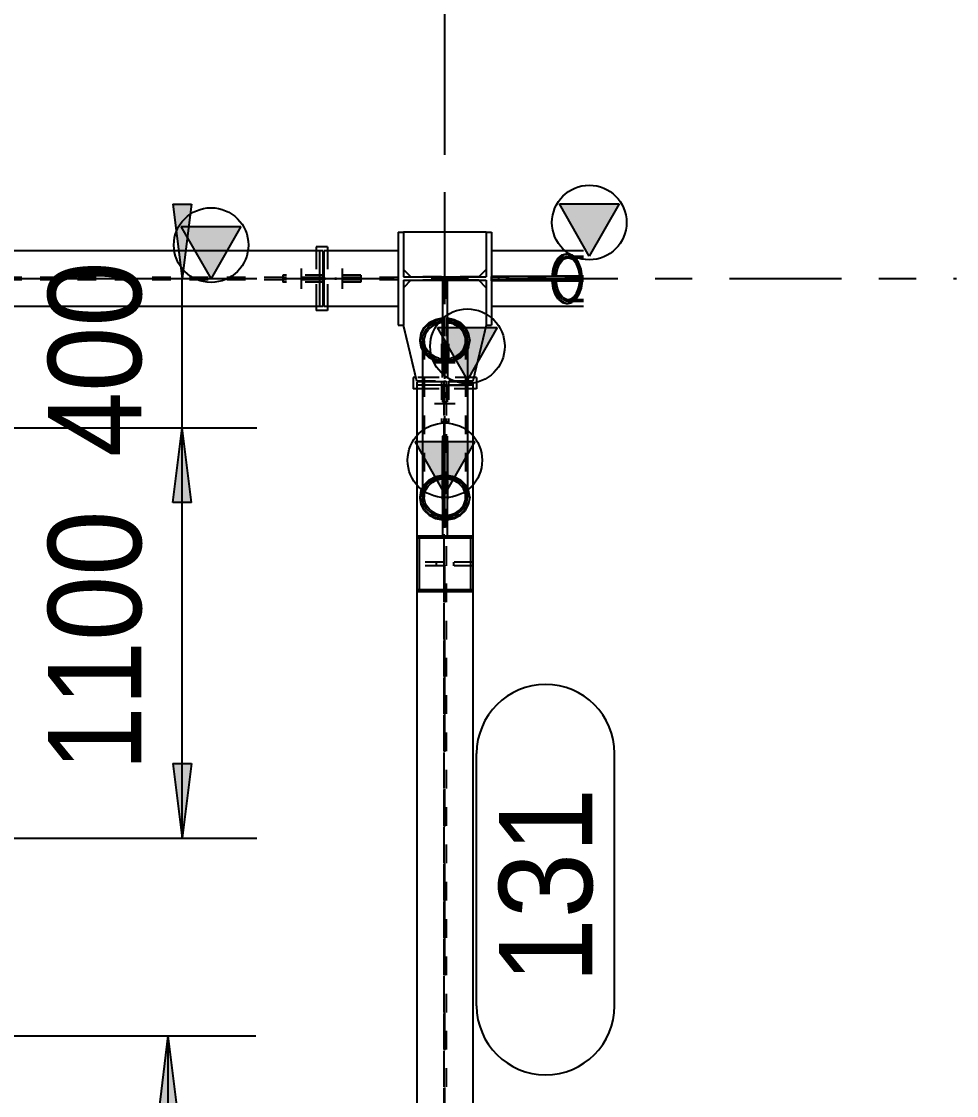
# Model space of a CAD drawing. Header units: millimetres. Extents: x 0 to 594, y 0 to 420.
# Drawn here: x 238.27 to 263.34, y 191.68 to 220.48 of the extents above; entities that cross this region are included whole.
import ezdxf

# ---------------------------------------------------------------- set-up
doc = ezdxf.new("R2010")
doc.units = ezdxf.units.MM
doc.header["$MEASUREMENT"] = 0
for name, pattern in [('XKITLINE00', [0]), ('XKITLINE02', [4, 2, -2]), ('XKITLINE03', [6, 3, -1, 1, -1]), ('XKITLINE04', [3, 0.5, -0.5, 0.5, -0.5, 0.5, -0.5])]:
    doc.linetypes.add(name, pattern=pattern)
for name, color, linetype in [('dimension', 7, 'Continuous'), ('grid', 7, 'Continuous'), ('mark', 7, 'Continuous'), ('part1', 7, 'Continuous')]:
    doc.layers.add(name, color=color, linetype=linetype)
doc.styles.add('STYLE_1', font='ARIAL.TTF', dxfattribs={"height": 0.2})

# ---------------------------------------------------------------- blocks, each defined once
blk = doc.blocks.new('*D836')
at = {"layer": 'dimension', "color": 1, "linetype": 'XKITLINE00'}
for p, q in [((268.764, 1354.735), (269.014, 1352.735)), ((268.764, 1354.735), (269.264, 1354.735)), ((269.264, 1354.735), (269.014, 1352.735)), ((260.824, 1352.735), (271.014, 1352.735)), ((269.014, 1348.735), (269.014, 1352.735)), ((260.824, 1348.735), (271.014, 1348.735)), ((268.764, 1346.735), (269.014, 1348.735)), ((269.264, 1346.735), (269.014, 1348.735)), ((269.264, 1346.735), (268.764, 1346.735))]:
    blk.add_line(p, q, dxfattribs=at)
at = {"layer": 'dimension', "color": 1}
for points in [[(269.014, 1352.735), (268.764, 1354.735), (269.014, 1352.735), (269.264, 1354.735)], [(269.014, 1348.735), (269.264, 1346.735), (269.014, 1348.735), (268.764, 1346.735)]]:
    blk.add_solid(points, dxfattribs=at)
at = {"layer": 'dimension', "color": 1, "style": 'STYLE_1', "width": 0.9}
blk.add_text('400', height=2.5, rotation=90.0002, dxfattribs=at).set_placement((267.914, 1347.953))
blk = doc.blocks.new('*D843')
at = {"layer": 'part1', "color": 0, "linetype": 'XKITLINE00'}
for p, q in [((275.519, 1351.313), (275.569, 1351.385)), ((275.569, 1351.385), (275.63, 1351.449)), ((275.63, 1351.449), (275.703, 1351.504)), ((275.703, 1351.504), (275.783, 1351.548)), ((275.783, 1351.548), (275.871, 1351.58)), ((276.663, 1350.022), (275.863, 1351.422)), ((275.863, 1351.422), (277.463, 1351.422)), ((275.871, 1351.58), (275.963, 1351.6)), ((275.963, 1351.6), (275.988, 1351.601)), ((275.988, 1351.601), (275.988, 1350.671)), ((276.128, 1351.601), (276.153, 1351.6)), ((276.128, 1351.601), (276.128, 1350.671)), ((276.153, 1351.6), (276.245, 1351.58)), ((276.245, 1351.58), (276.333, 1351.548)), ((276.333, 1351.548), (276.414, 1351.504)), ((276.414, 1351.504), (276.486, 1351.449)), ((276.548, 1351.385), (276.486, 1351.449)), ((276.597, 1351.313), (276.548, 1351.385)), ((277.463, 1351.422), (276.663, 1350.022)), ((275.453, 1351.069), (275.461, 1351.153)), ((275.453, 1351.069), (275.453, 1347.11)), ((275.461, 1351.153), (275.483, 1351.235)), ((275.483, 1351.235), (275.519, 1351.313)), ((276.634, 1351.235), (276.597, 1351.313)), ((276.656, 1351.153), (276.634, 1351.235)), ((276.663, 1351.069), (276.656, 1351.153)), ((276.663, 1351.069), (276.663, 1347.11)), ((275.988, 1350.671), (276.058, 1350.676)), ((276.058, 1350.676), (276.128, 1350.671)), ((275.998, 1348.343), (275.988, 1348.342)), ((275.988, 1348.342), (275.988, 1347.466)), ((275.998, 1348.299), (275.988, 1348.298)), ((276.128, 1348.342), (276.118, 1348.343)), ((276.128, 1348.298), (276.118, 1348.299)), ((276.128, 1348.342), (276.128, 1347.466))]:
    blk.add_line(p, q, dxfattribs=at)
at = {"layer": 'part1', "color": 2, "linetype": 'XKITLINE04'}
for p, q in [((275.569, 1351.3), (275.609, 1351.359)), ((275.666, 1351.418), (275.609, 1351.359)), ((275.732, 1351.468), (275.666, 1351.418)), ((275.806, 1351.508), (275.732, 1351.468)), ((275.887, 1351.538), (275.806, 1351.508)), ((275.887, 1351.538), (275.971, 1351.556)), ((275.971, 1351.556), (275.988, 1351.557)), ((276.128, 1351.557), (276.145, 1351.556)), ((276.145, 1351.556), (276.153, 1351.554)), ((276.153, 1351.554), (276.23, 1351.538)), ((276.31, 1351.508), (276.23, 1351.538)), ((276.31, 1351.508), (276.384, 1351.468)), ((276.384, 1351.468), (276.451, 1351.418)), ((276.507, 1351.359), (276.451, 1351.418)), ((276.548, 1351.3), (276.507, 1351.359)), ((275.461, 1350.985), (275.453, 1351.069)), ((275.503, 1351.069), (275.51, 1351.146)), ((275.51, 1350.992), (275.503, 1351.069)), ((275.503, 1351.069), (275.503, 1346.88)), ((275.53, 1351.222), (275.51, 1351.146)), ((275.53, 1351.222), (275.564, 1351.293)), ((275.564, 1351.293), (275.569, 1351.3)), ((276.553, 1351.293), (276.548, 1351.3)), ((276.586, 1351.222), (276.553, 1351.293)), ((276.606, 1351.146), (276.586, 1351.222)), ((276.613, 1351.069), (276.606, 1351.146)), ((276.606, 1350.992), (276.613, 1351.069)), ((276.613, 1351.069), (276.613, 1346.88)), ((276.656, 1350.985), (276.663, 1351.069)), ((275.483, 1350.903), (275.461, 1350.985)), ((275.519, 1350.825), (275.483, 1350.903)), ((275.53, 1350.917), (275.51, 1350.992)), ((275.569, 1350.754), (275.519, 1350.825)), ((275.564, 1350.846), (275.53, 1350.917)), ((275.609, 1350.78), (275.564, 1350.846)), ((275.63, 1350.69), (275.569, 1350.754)), ((275.666, 1350.721), (275.609, 1350.78)), ((276.451, 1350.721), (276.507, 1350.78)), ((276.486, 1350.69), (276.548, 1350.754)), ((276.507, 1350.78), (276.553, 1350.846)), ((276.548, 1350.754), (276.597, 1350.825)), ((276.553, 1350.846), (276.586, 1350.917)), ((276.586, 1350.917), (276.606, 1350.992)), ((276.634, 1350.903), (276.597, 1350.825)), ((276.634, 1350.903), (276.656, 1350.985)), ((275.63, 1350.69), (275.703, 1350.635)), ((275.732, 1350.671), (275.666, 1350.721)), ((275.703, 1350.635), (275.783, 1350.591)), ((275.806, 1350.63), (275.732, 1350.671)), ((275.783, 1350.591), (275.871, 1350.559)), ((275.887, 1350.601), (275.806, 1350.63)), ((275.871, 1350.559), (275.963, 1350.539)), ((275.887, 1350.601), (275.971, 1350.583)), ((275.963, 1350.539), (275.988, 1350.537)), ((275.971, 1350.583), (275.988, 1350.582)), ((275.988, 1350.671), (275.988, 1350.627)), ((275.988, 1350.627), (276.058, 1350.632)), ((275.988, 1350.582), (275.988, 1349.607)), ((276.058, 1350.632), (276.128, 1350.627)), ((276.128, 1350.671), (276.128, 1350.627)), ((276.128, 1350.582), (276.145, 1350.583)), ((276.128, 1350.582), (276.128, 1349.607)), ((276.128, 1350.537), (276.153, 1350.539)), ((276.145, 1350.583), (276.153, 1350.584)), ((276.153, 1350.584), (276.23, 1350.601)), ((276.153, 1350.539), (276.245, 1350.559)), ((276.31, 1350.63), (276.23, 1350.601)), ((276.245, 1350.559), (276.333, 1350.591)), ((276.31, 1350.63), (276.384, 1350.671)), ((276.333, 1350.591), (276.414, 1350.635)), ((276.384, 1350.671), (276.451, 1350.721)), ((276.414, 1350.635), (276.486, 1350.69)), ((275.988, 1349.651), (276.058, 1349.647)), ((275.988, 1349.607), (276.058, 1349.602)), ((276.058, 1349.647), (276.128, 1349.651)), ((276.058, 1349.602), (276.128, 1349.607)), ((276.058, 1348.347), (275.998, 1348.343)), ((276.058, 1348.303), (275.998, 1348.299)), ((276.118, 1348.343), (276.058, 1348.347)), ((276.118, 1348.299), (276.058, 1348.303)), ((275.63, 1347.26), (275.703, 1347.315)), ((275.703, 1347.315), (275.783, 1347.359)), ((275.732, 1347.279), (275.806, 1347.319)), ((275.783, 1347.359), (275.871, 1347.391)), ((275.806, 1347.319), (275.887, 1347.349)), ((275.871, 1347.391), (275.963, 1347.41)), ((275.887, 1347.349), (275.971, 1347.367)), ((275.963, 1347.41), (275.988, 1347.412)), ((275.971, 1347.367), (275.988, 1347.368)), ((275.988, 1347.466), (275.988, 1347.368)), ((275.988, 1347.322), (275.988, 1346.348)), ((276.058, 1347.317), (275.988, 1347.322)), ((276.128, 1347.322), (276.058, 1347.317)), ((276.128, 1347.466), (276.128, 1347.368)), ((276.128, 1347.412), (276.153, 1347.41)), ((276.128, 1347.368), (276.145, 1347.367)), ((276.128, 1347.322), (276.128, 1346.348)), ((276.145, 1347.367), (276.23, 1347.349)), ((276.153, 1347.41), (276.245, 1347.391)), ((276.23, 1347.349), (276.31, 1347.319)), ((276.245, 1347.391), (276.333, 1347.359)), ((276.31, 1347.319), (276.384, 1347.279)), ((276.333, 1347.359), (276.414, 1347.315)), ((276.414, 1347.315), (276.486, 1347.26)), ((275.453, 1347.11), (275.453, 1346.88)), ((275.461, 1346.964), (275.483, 1347.046)), ((275.483, 1347.046), (275.519, 1347.124)), ((275.51, 1346.957), (275.53, 1347.032)), ((275.519, 1347.124), (275.569, 1347.196)), ((275.53, 1347.032), (275.564, 1347.104)), ((275.564, 1347.104), (275.609, 1347.17)), ((275.569, 1347.196), (275.63, 1347.26)), ((275.609, 1347.17), (275.666, 1347.228)), ((275.666, 1347.228), (275.732, 1347.279)), ((276.058, 1347.273), (275.988, 1347.278)), ((276.128, 1347.278), (276.058, 1347.273)), ((276.384, 1347.279), (276.451, 1347.228)), ((276.507, 1347.17), (276.451, 1347.228)), ((276.548, 1347.196), (276.486, 1347.26)), ((276.553, 1347.104), (276.507, 1347.17)), ((276.597, 1347.124), (276.548, 1347.196)), ((276.586, 1347.032), (276.553, 1347.104)), ((276.606, 1346.957), (276.586, 1347.032)), ((276.634, 1347.046), (276.597, 1347.124)), ((276.656, 1346.964), (276.634, 1347.046)), ((276.663, 1347.11), (276.663, 1346.88)), ((275.453, 1346.88), (275.461, 1346.964)), ((275.461, 1346.796), (275.453, 1346.88)), ((275.483, 1346.714), (275.461, 1346.796)), ((275.503, 1346.88), (275.51, 1346.957)), ((275.51, 1346.803), (275.503, 1346.88)), ((275.53, 1346.728), (275.51, 1346.803)), ((275.564, 1346.656), (275.53, 1346.728)), ((276.553, 1346.656), (276.586, 1346.728)), ((276.586, 1346.728), (276.606, 1346.803)), ((276.613, 1346.88), (276.606, 1346.957)), ((276.606, 1346.803), (276.613, 1346.88)), ((276.634, 1346.714), (276.656, 1346.796)), ((276.663, 1346.88), (276.656, 1346.964)), ((276.656, 1346.796), (276.663, 1346.88)), ((275.519, 1346.636), (275.483, 1346.714)), ((275.569, 1346.564), (275.519, 1346.636)), ((275.609, 1346.59), (275.564, 1346.656)), ((275.63, 1346.5), (275.569, 1346.564)), ((275.666, 1346.532), (275.609, 1346.59)), ((275.63, 1346.5), (275.703, 1346.446)), ((275.666, 1346.532), (275.732, 1346.481)), ((275.703, 1346.446), (275.783, 1346.401)), ((275.732, 1346.481), (275.806, 1346.441)), ((275.806, 1346.441), (275.887, 1346.411)), ((276.23, 1346.411), (276.31, 1346.441)), ((276.31, 1346.441), (276.384, 1346.481)), ((276.333, 1346.401), (276.414, 1346.446)), ((276.384, 1346.481), (276.451, 1346.532)), ((276.414, 1346.446), (276.486, 1346.5)), ((276.451, 1346.532), (276.507, 1346.59)), ((276.486, 1346.5), (276.548, 1346.564)), ((276.507, 1346.59), (276.553, 1346.656)), ((276.548, 1346.564), (276.597, 1346.636)), ((276.597, 1346.636), (276.634, 1346.714)), ((275.783, 1346.401), (275.871, 1346.369)), ((275.871, 1346.369), (275.963, 1346.35)), ((275.887, 1346.411), (275.971, 1346.393)), ((275.963, 1346.35), (275.988, 1346.348)), ((275.971, 1346.393), (275.988, 1346.392)), ((276.128, 1346.392), (276.145, 1346.393)), ((276.128, 1346.348), (276.153, 1346.35)), ((276.145, 1346.393), (276.23, 1346.411)), ((276.153, 1346.35), (276.245, 1346.369)), ((276.245, 1346.369), (276.333, 1346.401))]:
    blk.add_line(p, q, dxfattribs=at)
at = {"layer": 'part1', "color": 0, "linetype": 'XKITLINE00'}
blk.add_circle((276.663, 1350.922), 1, dxfattribs=at)
at = {"layer": 'part1', "color": 0}
blk.add_solid([(275.863, 1351.422), (277.463, 1351.422), (275.863, 1351.422), (276.663, 1350.022)], dxfattribs=at)
blk = doc.blocks.new('*D844')
at = {"layer": 'part1', "color": 0, "linetype": 'XKITLINE00'}
for p, q in [((275.998, 1352.69), (275.998, 1350.672)), ((275.998, 1352.69), (276.118, 1352.69)), ((275.998, 1352.685), (276.118, 1352.685)), ((276.118, 1352.69), (276.118, 1350.672)), ((275.998, 1350.863), (276.118, 1350.863))]:
    blk.add_line(p, q, dxfattribs=at)
at = {"layer": 'part1', "color": 2, "linetype": 'XKITLINE04'}
for p, q in [((275.998, 1352.49), (276.118, 1352.49)), ((275.998, 1350.863), (275.998, 1349.434)), ((276.118, 1350.863), (276.118, 1349.434)), ((275.998, 1349.673), (276.118, 1349.673)), ((275.998, 1349.434), (276.118, 1349.434))]:
    blk.add_line(p, q, dxfattribs=at)
blk = doc.blocks.new('*D845')
at = {"layer": 'part1', "color": 2, "linetype": 'XKITLINE04'}
for p, q in [((276.118, 1351.685), (276.118, 1350.481)), ((276.723, 1351.097), (276.694, 1350.925)), ((276.478, 1350.639), (276.61, 1350.767)), ((276.694, 1350.925), (276.61, 1350.767)), ((276.663, 1350.839), (276.61, 1350.74)), ((276.118, 1350.509), (276.309, 1350.55)), ((276.309, 1350.523), (276.118, 1350.481)), ((276.309, 1350.55), (276.478, 1350.639)), ((276.478, 1350.611), (276.309, 1350.523)), ((276.309, 1350.523), (276.309, 1350.55)), ((276.61, 1350.74), (276.478, 1350.611))]:
    blk.add_line(p, q, dxfattribs=at)
at = {"layer": 'part1', "color": 0, "linetype": 'XKITLINE00'}
for p, q in [((276.118, 1351.685), (276.309, 1351.644)), ((276.118, 1351.657), (276.309, 1351.616)), ((276.309, 1351.616), (276.309, 1351.644)), ((276.309, 1351.644), (276.478, 1351.555)), ((276.309, 1351.616), (276.478, 1351.527)), ((276.478, 1351.555), (276.61, 1351.426)), ((276.478, 1351.527), (276.61, 1351.399)), ((276.694, 1351.269), (276.61, 1351.426)), ((276.694, 1351.242), (276.61, 1351.399)), ((276.723, 1351.097), (276.694, 1351.269)), ((276.723, 1351.069), (276.694, 1351.242)), ((276.694, 1350.897), (276.723, 1351.069)), ((276.723, 1351.069), (276.723, 1351.097)), ((276.694, 1350.897), (276.663, 1350.839))]:
    blk.add_line(p, q, dxfattribs=at)
blk = doc.blocks.new('*D846')
at = {"layer": 'part1', "color": 0, "linetype": 'XKITLINE00'}
for p, q in [((275.639, 1351.555), (275.808, 1351.644)), ((275.639, 1351.527), (275.808, 1351.616)), ((275.808, 1351.644), (275.998, 1351.685)), ((275.808, 1351.616), (275.998, 1351.657)), ((275.808, 1351.616), (275.808, 1351.644)), ((275.422, 1351.269), (275.506, 1351.426)), ((275.422, 1351.242), (275.506, 1351.399)), ((275.506, 1351.426), (275.639, 1351.555)), ((275.506, 1351.399), (275.639, 1351.527)), ((275.393, 1351.097), (275.422, 1351.269)), ((275.393, 1351.069), (275.422, 1351.242)), ((275.393, 1351.069), (275.393, 1351.097)), ((275.422, 1350.897), (275.393, 1351.069)), ((275.453, 1350.839), (275.422, 1350.897))]:
    blk.add_line(p, q, dxfattribs=at)
at = {"layer": 'part1', "color": 2, "linetype": 'XKITLINE04'}
for p, q in [((275.998, 1351.685), (275.998, 1350.481)), ((275.422, 1350.925), (275.393, 1351.097)), ((275.506, 1350.767), (275.422, 1350.925)), ((275.506, 1350.74), (275.453, 1350.839)), ((275.506, 1350.767), (275.639, 1350.639)), ((275.639, 1350.611), (275.506, 1350.74)), ((275.639, 1350.639), (275.808, 1350.55)), ((275.808, 1350.523), (275.639, 1350.611)), ((275.808, 1350.55), (275.998, 1350.509)), ((275.808, 1350.523), (275.808, 1350.55)), ((275.998, 1350.481), (275.808, 1350.523))]:
    blk.add_line(p, q, dxfattribs=at)
blk = doc.blocks.new('*D848')
at = {"layer": 'dimension', "color": 1, "linetype": 'XKITLINE00'}
for p, q in [((263.058, 1350.687), (263.058, 1363.444)), ((276.058, 1356.491), (276.058, 1363.444)), ((265.058, 1361.344), (263.058, 1361.094)), ((265.058, 1361.344), (265.058, 1360.844)), ((274.058, 1361.344), (276.058, 1361.094)), ((274.058, 1360.844), (274.058, 1361.344)), ((263.058, 1361.094), (276.058, 1361.094)), ((265.058, 1360.844), (263.058, 1361.094)), ((274.058, 1360.844), (276.058, 1361.094))]:
    blk.add_line(p, q, dxfattribs=at)
at = {"layer": 'dimension', "color": 1}
for points in [[(263.058, 1361.094), (265.058, 1361.344), (263.058, 1361.094), (265.058, 1360.844)], [(276.058, 1361.094), (274.058, 1360.844), (276.058, 1361.094), (274.058, 1361.344)]]:
    blk.add_solid(points, dxfattribs=at)
at = {"layer": 'dimension', "color": 1, "style": 'STYLE_1', "width": 0.9}
blk.add_text('1300', height=2.5, dxfattribs=at).set_placement((265.85, 1362.194))
blk = doc.blocks.new('*D851')
at = {"layer": 'part1', "color": 2, "linetype": 'XKITLINE04'}
for p, q in [((275.148, 1352.69), (274.948, 1352.49)), ((274.948, 1352.49), (274.948, 1351.485)), ((276.968, 1352.69), (275.148, 1352.69)), ((277.168, 1352.49), (276.968, 1352.69)), ((277.168, 1352.49), (277.168, 1351.485)), ((275.308, 1349.985), (274.948, 1351.485)), ((277.168, 1351.485), (276.808, 1349.985)), ((276.808, 1349.985), (275.308, 1349.985))]:
    blk.add_line(p, q, dxfattribs=at)
blk = doc.blocks.new('*D852')
at = {"layer": 'part1', "color": 2, "linetype": 'XKITLINE04'}
for p, q in [((273.808, 1352.827), (271.708, 1352.827)), ((271.708, 1352.827), (271.708, 1352.767)), ((273.808, 1352.767), (271.708, 1352.767)), ((273.808, 1352.827), (273.808, 1352.767))]:
    blk.add_line(p, q, dxfattribs=at)
blk = doc.blocks.new('*D853')
at = {"layer": 'part1', "color": 2, "linetype": 'XKITLINE04'}
for p, q in [((273.808, 1352.702), (271.708, 1352.702)), ((271.708, 1352.702), (271.708, 1352.642)), ((273.808, 1352.642), (271.708, 1352.642)), ((273.808, 1352.702), (273.808, 1352.642))]:
    blk.add_line(p, q, dxfattribs=at)
blk = doc.blocks.new('*D854')
at = {"layer": 'part1', "color": 0, "linetype": 'XKITLINE00'}
for p, q in [((274.808, 1353.485), (272.808, 1353.485)), ((272.808, 1353.485), (272.808, 1351.985)), ((274.808, 1351.985), (272.808, 1351.985))]:
    blk.add_line(p, q, dxfattribs=at)
at = {"layer": 'part1', "color": 2, "linetype": 'XKITLINE04'}
for p, q in [((274.808, 1353.485), (274.808, 1351.985)), ((274.808, 1352.767), (272.808, 1352.767)), ((272.828, 1352.767), (272.828, 1352.702)), ((273.128, 1352.767), (273.128, 1352.702)), ((274.808, 1352.702), (272.808, 1352.702))]:
    blk.add_line(p, q, dxfattribs=at)
blk = doc.blocks.new('*D855')
at = {"layer": 'part1', "color": 0, "linetype": 'XKITLINE02'}
blk.add_line((275.783, 1350.485), (276.333, 1350.485), dxfattribs=at)
blk.add_line((275.783, 1350.485), (276.333, 1350.485), dxfattribs=at)
blk.add_line((275.783, 1350.485), (276.333, 1350.485), dxfattribs=at)
blk = doc.blocks.new('*D856')
at = {"layer": 'part1', "color": 2, "linetype": 'XKITLINE04'}
for p, q in [((276.028, 1352.69), (276.088, 1352.69)), ((276.028, 1352.69), (276.028, 1349.985)), ((276.028, 1352.69), (276.088, 1352.69)), ((276.028, 1352.49), (276.088, 1352.49)), ((276.028, 1352.49), (276.088, 1352.49)), ((276.088, 1352.69), (276.088, 1349.985)), ((276.028, 1350.285), (276.088, 1350.285)), ((276.028, 1350.285), (276.088, 1350.285)), ((276.028, 1349.985), (276.088, 1349.985)), ((276.028, 1349.985), (276.088, 1349.985))]:
    blk.add_line(p, q, dxfattribs=at)
blk = doc.blocks.new('*D857')
at = {"layer": 'part1', "color": 0, "linetype": 'XKITLINE00'}
for p, q in [((275.148, 1352.69), (274.948, 1352.49)), ((277.168, 1352.49), (276.968, 1352.69)), ((275.308, 1349.985), (274.948, 1351.485)), ((277.168, 1351.485), (276.808, 1349.985)), ((275.453, 1349.985), (275.308, 1349.985)), ((276.808, 1349.985), (276.663, 1349.985))]:
    blk.add_line(p, q, dxfattribs=at)
at = {"layer": 'part1', "color": 2, "linetype": 'XKITLINE04'}
for p, q in [((274.948, 1352.49), (274.948, 1351.485)), ((276.968, 1352.69), (275.148, 1352.69)), ((277.168, 1352.49), (277.168, 1351.485)), ((276.663, 1349.985), (275.453, 1349.985))]:
    blk.add_line(p, q, dxfattribs=at)
blk = doc.blocks.new('*D858')
at = {"layer": 'part1', "color": 2, "linetype": 'XKITLINE04'}
for p, q in [((274.948, 1353.985), (274.948, 1352.98)), ((277.168, 1353.985), (274.948, 1353.985)), ((277.168, 1353.985), (277.168, 1352.98)), ((275.148, 1352.78), (274.948, 1352.98)), ((276.968, 1352.78), (275.148, 1352.78)), ((277.168, 1352.98), (276.968, 1352.78))]:
    blk.add_line(p, q, dxfattribs=at)
blk = doc.blocks.new('*D884')
at = {"layer": 'grid', "color": 4, "linetype": 'XKITLINE03'}
blk.add_line((276.058, 1304.051), (276.058, 1364.693), dxfattribs=at)
blk = doc.blocks.new('*D886')
at = {"layer": 'grid', "color": 4, "linetype": 'XKITLINE03'}
blk.add_line((205.693, 1352.735), (289.778, 1352.735), dxfattribs=at)
blk = doc.blocks.new('*D891')
at = {"layer": 'part1', "color": 0, "linetype": 'XKITLINE00'}
for p, q in [((269.788, 1352.735), (268.988, 1354.135)), ((268.988, 1354.135), (270.588, 1354.135)), ((270.588, 1354.135), (269.788, 1352.735)), ((272.788, 1353.485), (219.328, 1353.485)), ((272.698, 1353.485), (272.698, 1351.985)), ((272.788, 1353.485), (272.788, 1351.985)), ((272.788, 1351.985), (219.328, 1351.985))]:
    blk.add_line(p, q, dxfattribs=at)
at = {"layer": 'part1', "color": 2, "linetype": 'XKITLINE04'}
for p, q in [((272.708, 1352.767), (219.408, 1352.767)), ((272.388, 1352.767), (272.388, 1352.702)), ((272.708, 1352.767), (272.393, 1352.767)), ((272.688, 1352.767), (272.688, 1352.702)), ((272.708, 1352.767), (272.708, 1352.702)), ((271.708, 1352.702), (219.408, 1352.702)), ((272.708, 1352.702), (219.728, 1352.702)), ((272.708, 1351.985), (272.698, 1351.985))]:
    blk.add_line(p, q, dxfattribs=at)
at = {"layer": 'part1', "color": 0, "linetype": 'XKITLINE00'}
blk.add_circle((269.788, 1353.635), 1, dxfattribs=at)
at = {"layer": 'part1', "color": 0}
blk.add_solid([(268.988, 1354.135), (270.588, 1354.135), (268.988, 1354.135), (269.788, 1352.735)], dxfattribs=at)
blk = doc.blocks.new('*D898')
at = {"layer": 'part1', "color": 2, "linetype": 'XKITLINE04'}
for p, q in [((275.308, 1349.965), (275.308, 1324.355)), ((276.808, 1349.965), (275.308, 1349.965)), ((275.308, 1349.885), (275.308, 1349.875)), ((276.026, 1349.965), (275.453, 1349.965)), ((276.663, 1349.965), (276.026, 1349.965)), ((276.026, 1349.885), (276.026, 1345.035)), ((276.026, 1349.885), (276.091, 1349.885)), ((276.026, 1349.885), (276.091, 1349.885)), ((276.091, 1349.885), (276.091, 1349.565)), ((276.091, 1349.875), (275.308, 1349.875)), ((276.663, 1349.875), (275.453, 1349.875)), ((276.026, 1349.865), (276.091, 1349.865)), ((276.026, 1349.865), (276.091, 1349.865)), ((276.091, 1349.875), (276.808, 1349.875)), ((276.808, 1349.875), (276.808, 1324.355)), ((276.026, 1349.565), (276.026, 1349.569)), ((276.026, 1349.565), (276.026, 1324.435)), ((276.026, 1349.565), (276.091, 1349.565)), ((276.026, 1349.565), (276.091, 1349.565)), ((276.091, 1349.565), (276.091, 1349.569)), ((276.091, 1349.565), (276.091, 1324.435)), ((275.308, 1345.835), (275.308, 1344.335)), ((276.026, 1345.035), (276.026, 1324.755)), ((275.308, 1327.335), (275.308, 1325.835)), ((276.808, 1327.335), (276.808, 1325.835)), ((276.091, 1324.755), (276.026, 1324.755)), ((276.808, 1324.355), (275.308, 1324.355)), ((276.663, 1324.445), (275.453, 1324.445)), ((276.091, 1324.455), (276.026, 1324.455)), ((276.091, 1324.435), (276.026, 1324.435)), ((276.663, 1324.355), (276.091, 1324.355)), ((276.808, 1324.445), (276.808, 1324.355))]:
    blk.add_line(p, q, dxfattribs=at)
at = {"layer": 'part1', "color": 0, "linetype": 'XKITLINE00'}
for p, q in [((275.308, 1349.965), (275.308, 1345.835)), ((275.453, 1349.965), (275.308, 1349.965)), ((276.808, 1349.965), (276.663, 1349.965)), ((276.808, 1349.965), (276.808, 1345.835)), ((275.453, 1349.875), (275.308, 1349.875)), ((276.808, 1349.875), (276.663, 1349.875)), ((276.058, 1346.965), (275.258, 1348.365)), ((275.258, 1348.365), (276.858, 1348.365)), ((276.858, 1348.365), (276.058, 1346.965)), ((275.308, 1344.335), (275.308, 1327.335)), ((276.808, 1344.335), (276.808, 1327.335)), ((275.308, 1325.835), (275.308, 1324.355)), ((276.808, 1325.835), (276.808, 1324.355)), ((275.453, 1324.445), (275.308, 1324.445)), ((275.453, 1324.355), (275.308, 1324.355)), ((276.808, 1324.445), (276.663, 1324.445)), ((276.808, 1324.355), (276.663, 1324.355))]:
    blk.add_line(p, q, dxfattribs=at)
blk.add_circle((276.058, 1347.865), 1, dxfattribs=at)
at = {"layer": 'part1', "color": 0}
blk.add_solid([(275.258, 1348.365), (276.858, 1348.365), (275.258, 1348.365), (276.058, 1346.965)], dxfattribs=at)
blk = doc.blocks.new('*D951')
at = {"layer": 'dimension', "color": 1, "linetype": 'XKITLINE00'}
for p, q in [((256.536, 1332.435), (270.991, 1332.435)), ((268.391, 1330.435), (268.641, 1332.435)), ((268.641, 1321.435), (268.641, 1332.435)), ((268.891, 1330.435), (268.641, 1332.435)), ((268.891, 1330.435), (268.391, 1330.435)), ((268.391, 1323.435), (268.641, 1321.435)), ((268.391, 1323.435), (268.891, 1323.435)), ((268.891, 1323.435), (268.641, 1321.435)), ((257.643, 1321.435), (270.991, 1321.435))]:
    blk.add_line(p, q, dxfattribs=at)
at = {"layer": 'dimension', "color": 1}
for points in [[(268.641, 1332.435), (268.891, 1330.435), (268.641, 1332.435), (268.391, 1330.435)], [(268.641, 1321.435), (268.391, 1323.435), (268.641, 1321.435), (268.891, 1323.435)]]:
    blk.add_solid(points, dxfattribs=at)
at = {"layer": 'dimension', "color": 1, "style": 'STYLE_1', "width": 0.9}
blk.add_text('1100', height=2.5, rotation=90.0002, dxfattribs=at).set_placement((272.241, 1323.226))
blk = doc.blocks.new('*D952')
at = {"layer": 'dimension', "color": 1, "linetype": 'XKITLINE00'}
for p, q in [((260.824, 1348.735), (271.014, 1348.735)), ((268.764, 1346.735), (269.014, 1348.735)), ((269.014, 1337.735), (269.014, 1348.735)), ((269.264, 1346.735), (269.014, 1348.735)), ((269.264, 1346.735), (268.764, 1346.735)), ((268.764, 1339.735), (269.014, 1337.735)), ((268.764, 1339.735), (269.264, 1339.735)), ((269.264, 1339.735), (269.014, 1337.735)), ((257.758, 1337.735), (271.014, 1337.735))]:
    blk.add_line(p, q, dxfattribs=at)
at = {"layer": 'dimension', "color": 1}
for points in [[(269.014, 1348.735), (269.264, 1346.735), (269.014, 1348.735), (268.764, 1346.735)], [(269.014, 1337.735), (268.764, 1339.735), (269.014, 1337.735), (269.264, 1339.735)]]:
    blk.add_solid(points, dxfattribs=at)
at = {"layer": 'dimension', "color": 1, "style": 'STYLE_1', "width": 0.9}
blk.add_text('1100', height=2.5, rotation=90.0002, dxfattribs=at).set_placement((267.914, 1339.526))
blk = doc.blocks.new('*D955')
at = {"layer": 'part1', "color": 0, "linetype": 'XKITLINE00'}
for p, q in [((275.308, 1345.835), (275.308, 1344.335)), ((276.808, 1345.835), (275.308, 1345.835)), ((275.368, 1345.775), (275.368, 1344.395)), ((276.748, 1345.775), (275.368, 1345.775)), ((276.748, 1345.775), (276.748, 1344.395)), ((276.808, 1345.835), (276.808, 1344.335)), ((276.808, 1344.335), (275.308, 1344.335)), ((276.748, 1344.395), (275.368, 1344.395))]:
    blk.add_line(p, q, dxfattribs=at)
at = {"layer": 'part1', "color": 2, "linetype": 'XKITLINE04'}
for p, q in [((275.368, 1345.775), (275.308, 1345.775)), ((276.808, 1345.775), (276.748, 1345.775)), ((276.808, 1345.775), (276.808, 1345.835)), ((275.368, 1344.395), (275.308, 1344.395)), ((276.808, 1344.395), (276.748, 1344.395))]:
    blk.add_line(p, q, dxfattribs=at)
blk = doc.blocks.new('*D971')
at = {"layer": 'part1', "color": 0, "linetype": 'XKITLINE00'}
for p, q in [((276.118, 1348.515), (275.998, 1348.515)), ((275.998, 1348.515), (275.998, 1345.835)), ((276.118, 1348.515), (276.118, 1345.835)), ((276.118, 1345.835), (275.998, 1345.835))]:
    blk.add_line(p, q, dxfattribs=at)
at = {"layer": 'part1', "color": 2, "linetype": 'XKITLINE04'}
blk.add_line((275.998, 1347.086), (276.118, 1347.086), dxfattribs=at)
blk = doc.blocks.new('*D972')
at = {"layer": 'part1', "color": 2, "linetype": 'XKITLINE04'}
for p, q in [((276.808, 1345.835), (275.308, 1345.835)), ((275.308, 1345.835), (275.308, 1344.335)), ((276.808, 1345.835), (276.808, 1344.335)), ((276.808, 1344.335), (275.308, 1344.335))]:
    blk.add_line(p, q, dxfattribs=at)
blk = doc.blocks.new('*D973')
at = {"layer": 'part1', "color": 2, "linetype": 'XKITLINE04'}
for p, q in [((276.026, 1345.135), (275.308, 1345.135)), ((275.308, 1345.135), (275.308, 1345.035)), ((276.026, 1345.035), (275.308, 1345.035)), ((275.826, 1345.135), (275.826, 1345.035)), ((276.026, 1345.135), (276.026, 1345.035))]:
    blk.add_line(p, q, dxfattribs=at)
blk = doc.blocks.new('*D974')
at = {"layer": 'part1', "color": 2, "linetype": 'XKITLINE04'}
for p, q in [((276.808, 1345.135), (276.091, 1345.135)), ((276.091, 1345.135), (276.091, 1345.035)), ((276.808, 1345.035), (276.091, 1345.035)), ((276.291, 1345.135), (276.291, 1345.035)), ((276.808, 1345.135), (276.808, 1345.035))]:
    blk.add_line(p, q, dxfattribs=at)
blk = doc.blocks.new('*D975')
at = {"layer": 'part1', "color": 2, "linetype": 'XKITLINE04'}
for p, q in [((276.118, 1347.468), (276.118, 1346.265)), ((276.723, 1346.88), (276.694, 1346.708)), ((276.478, 1346.422), (276.61, 1346.551)), ((276.61, 1346.551), (276.694, 1346.708)), ((276.118, 1346.292), (276.309, 1346.333)), ((276.309, 1346.333), (276.478, 1346.422)), ((276.309, 1346.306), (276.309, 1346.333))]:
    blk.add_line(p, q, dxfattribs=at)
at = {"layer": 'part1', "color": 0, "linetype": 'XKITLINE00'}
for p, q in [((276.118, 1347.468), (276.309, 1347.427)), ((276.118, 1347.44), (276.309, 1347.399)), ((276.309, 1347.427), (276.478, 1347.338)), ((276.309, 1347.399), (276.309, 1347.427)), ((276.309, 1347.399), (276.478, 1347.31)), ((276.478, 1347.338), (276.61, 1347.209)), ((276.478, 1347.31), (276.61, 1347.182)), ((276.694, 1347.052), (276.61, 1347.209)), ((276.694, 1347.025), (276.61, 1347.182)), ((276.723, 1346.88), (276.694, 1347.052)), ((276.723, 1346.852), (276.694, 1347.025)), ((276.694, 1346.68), (276.723, 1346.852)), ((276.723, 1346.852), (276.723, 1346.88)), ((276.478, 1346.394), (276.61, 1346.523)), ((276.61, 1346.523), (276.694, 1346.68)), ((276.118, 1346.265), (276.309, 1346.306)), ((276.309, 1346.306), (276.478, 1346.394))]:
    blk.add_line(p, q, dxfattribs=at)
blk = doc.blocks.new('*D976')
at = {"layer": 'part1', "color": 0, "linetype": 'XKITLINE00'}
for p, q in [((275.506, 1347.209), (275.639, 1347.338)), ((275.506, 1347.182), (275.639, 1347.31)), ((275.639, 1347.338), (275.808, 1347.427)), ((275.639, 1347.31), (275.808, 1347.399)), ((275.808, 1347.427), (275.998, 1347.468)), ((275.808, 1347.399), (275.998, 1347.44)), ((275.808, 1347.399), (275.808, 1347.427)), ((275.393, 1346.88), (275.422, 1347.052)), ((275.393, 1346.852), (275.422, 1347.025)), ((275.422, 1347.052), (275.506, 1347.209)), ((275.422, 1347.025), (275.506, 1347.182)), ((275.393, 1346.852), (275.393, 1346.88)), ((275.422, 1346.68), (275.393, 1346.852)), ((275.506, 1346.523), (275.422, 1346.68)), ((275.506, 1346.523), (275.639, 1346.394)), ((275.639, 1346.394), (275.808, 1346.306)), ((275.808, 1346.306), (275.998, 1346.265))]:
    blk.add_line(p, q, dxfattribs=at)
at = {"layer": 'part1', "color": 2, "linetype": 'XKITLINE04'}
for p, q in [((275.998, 1347.468), (275.998, 1346.265)), ((275.422, 1346.708), (275.393, 1346.88)), ((275.506, 1346.551), (275.422, 1346.708)), ((275.506, 1346.551), (275.639, 1346.422)), ((275.639, 1346.422), (275.808, 1346.333)), ((275.808, 1346.306), (275.808, 1346.333)), ((275.808, 1346.333), (275.998, 1346.292))]:
    blk.add_line(p, q, dxfattribs=at)
blk = doc.blocks.new('*D977')
at = {"layer": 'mark', "color": 1, "linetype": 'XKITLINE00'}
for p, q in [((276.908, 1333.241), (276.908, 1340.003)), ((280.608, 1333.241), (280.608, 1340.003))]:
    blk.add_line(p, q, dxfattribs=at)
for centre, start, end in [((278.758, 1340.003), 0, 180), ((278.758, 1333.241), 180, 0)]:
    blk.add_arc(centre, 1.85, start, end, dxfattribs=at)
at = {"layer": 'mark', "color": 1, "style": 'STYLE_1', "width": 0.9}
blk.add_text('131', height=2.5, rotation=90.0002, dxfattribs=at).set_placement((280.008, 1333.841))
blk = doc.blocks.new('*D986')
at = {"layer": 'part1', "color": 2, "linetype": 'XKITLINE04'}
for p, q in [((275.208, 1350.085), (275.208, 1349.785)), ((276.908, 1350.085), (275.208, 1350.085)), ((276.908, 1350.085), (276.908, 1349.785)), ((276.908, 1349.785), (275.208, 1349.785))]:
    blk.add_line(p, q, dxfattribs=at)
blk = doc.blocks.new('*D999')
at = {"layer": 'part1', "color": 0, "linetype": 'XKITLINE02'}
blk.add_line((275.783, 1349.385), (276.333, 1349.385), dxfattribs=at)
blk.add_line((275.783, 1349.385), (276.333, 1349.385), dxfattribs=at)
blk.add_line((275.783, 1349.385), (276.333, 1349.385), dxfattribs=at)
blk = doc.blocks.new('*D1000')
at = {"layer": 'part1', "color": 0, "linetype": 'XKITLINE00'}
for p, q in [((275.208, 1350.085), (275.208, 1349.785)), ((275.284, 1350.085), (275.208, 1350.085)), ((276.908, 1350.085), (276.832, 1350.085)), ((276.908, 1350.085), (276.908, 1349.785)), ((275.308, 1349.785), (275.208, 1349.785)), ((276.908, 1349.785), (276.808, 1349.785))]:
    blk.add_line(p, q, dxfattribs=at)
at = {"layer": 'part1', "color": 2, "linetype": 'XKITLINE04'}
for p, q in [((276.832, 1350.085), (275.284, 1350.085)), ((276.808, 1349.785), (275.308, 1349.785))]:
    blk.add_line(p, q, dxfattribs=at)
blk = doc.blocks.new('*D1001')
at = {"layer": 'part1', "color": 2, "linetype": 'XKITLINE04'}
for p, q in [((276.151, 1350.985), (276.091, 1350.985)), ((276.091, 1350.985), (276.091, 1348.885)), ((276.151, 1350.985), (276.151, 1348.885)), ((276.151, 1348.885), (276.091, 1348.885))]:
    blk.add_line(p, q, dxfattribs=at)
blk = doc.blocks.new('*D1002')
at = {"layer": 'part1', "color": 2, "linetype": 'XKITLINE04'}
for p, q in [((276.026, 1350.985), (275.966, 1350.985)), ((275.966, 1350.985), (275.966, 1348.885)), ((276.026, 1350.985), (276.026, 1348.885)), ((276.026, 1348.885), (275.966, 1348.885))]:
    blk.add_line(p, q, dxfattribs=at)
blk = doc.blocks.new('*D1043')
at = {"layer": 'part1', "color": 0, "linetype": 'XKITLINE00'}
for p, q in [((274.808, 1353.985), (274.808, 1351.485)), ((274.808, 1353.985), (274.948, 1353.985)), ((274.948, 1353.985), (274.948, 1353.985)), ((274.948, 1353.985), (274.948, 1352.78)), ((277.168, 1353.985), (277.308, 1353.985)), ((277.168, 1353.985), (277.168, 1352.78)), ((277.308, 1353.985), (277.308, 1353.985)), ((277.308, 1353.985), (277.308, 1351.485)), ((274.948, 1352.78), (277.168, 1352.78)), ((277.168, 1352.78), (277.168, 1352.78)), ((274.948, 1352.69), (277.168, 1352.69)), ((274.948, 1352.69), (274.948, 1352.69)), ((274.948, 1352.69), (274.948, 1351.485)), ((277.168, 1352.69), (277.168, 1351.485)), ((274.808, 1351.485), (274.948, 1351.485)), ((274.808, 1351.485), (274.808, 1351.485)), ((277.168, 1351.485), (277.308, 1351.485)), ((277.168, 1351.485), (277.168, 1351.485))]:
    blk.add_line(p, q, dxfattribs=at)
blk = doc.blocks.new('*D1044')
at = {"layer": 'part1', "color": 0, "linetype": 'XKITLINE00'}
for p, q in [((279.93, 1353.34), (279.13, 1354.74)), ((279.13, 1354.74), (280.73, 1354.74)), ((280.73, 1354.74), (279.93, 1353.34)), ((279.306, 1353.332), (279.36, 1353.34)), ((279.36, 1353.34), (279.778, 1353.34)), ((279.052, 1353.009), (279.08, 1353.09)), ((279.08, 1353.09), (279.115, 1353.163)), ((279.115, 1353.163), (279.156, 1353.224)), ((279.156, 1353.224), (279.203, 1353.274)), ((279.203, 1353.274), (279.253, 1353.31)), ((279.253, 1353.31), (279.306, 1353.332)), ((279.017, 1352.805), (279.018, 1352.829)), ((279.778, 1352.805), (279.017, 1352.805)), ((279.018, 1352.829), (279.031, 1352.922)), ((279.031, 1352.922), (279.052, 1353.009)), ((279.778, 1352.665), (279.017, 1352.665)), ((279.018, 1352.64), (279.017, 1352.665)), ((279.031, 1352.548), (279.018, 1352.64)), ((279.052, 1352.46), (279.031, 1352.548)), ((279.08, 1352.379), (279.052, 1352.46)), ((279.115, 1352.307), (279.08, 1352.379)), ((279.156, 1352.245), (279.115, 1352.307)), ((279.203, 1352.196), (279.156, 1352.245)), ((279.203, 1352.196), (279.253, 1352.159)), ((279.253, 1352.159), (279.306, 1352.137)), ((279.306, 1352.137), (279.36, 1352.13)), ((279.36, 1352.13), (279.778, 1352.13))]:
    blk.add_line(p, q, dxfattribs=at)
at = {"layer": 'part1', "color": 2, "linetype": 'XKITLINE04'}
for p, q in [((279.36, 1353.34), (279.414, 1353.332)), ((279.077, 1352.987), (279.103, 1353.061)), ((279.103, 1353.061), (279.135, 1353.127)), ((279.135, 1353.127), (279.173, 1353.184)), ((279.173, 1353.184), (279.216, 1353.229)), ((279.216, 1353.229), (279.262, 1353.263)), ((279.262, 1353.263), (279.31, 1353.283)), ((279.31, 1353.283), (279.36, 1353.29)), ((279.36, 1353.29), (279.778, 1353.29)), ((279.36, 1353.29), (279.409, 1353.283)), ((279.458, 1353.263), (279.409, 1353.283)), ((279.414, 1353.332), (279.466, 1353.31)), ((279.458, 1353.263), (279.503, 1353.229)), ((279.516, 1353.274), (279.466, 1353.31)), ((279.546, 1353.184), (279.503, 1353.229)), ((279.563, 1353.224), (279.516, 1353.274)), ((279.584, 1353.127), (279.546, 1353.184)), ((279.604, 1353.163), (279.563, 1353.224)), ((279.616, 1353.061), (279.584, 1353.127)), ((279.639, 1353.09), (279.604, 1353.163)), ((279.642, 1352.987), (279.616, 1353.061)), ((279.667, 1353.009), (279.639, 1353.09)), ((279.046, 1352.805), (279.047, 1352.822)), ((279.047, 1352.822), (279.058, 1352.906)), ((279.058, 1352.906), (279.077, 1352.987)), ((279.661, 1352.906), (279.642, 1352.987)), ((279.673, 1352.822), (279.661, 1352.906)), ((279.688, 1352.922), (279.667, 1353.009)), ((279.673, 1352.805), (279.673, 1352.822)), ((279.701, 1352.829), (279.688, 1352.922)), ((279.702, 1352.805), (279.701, 1352.829)), ((279.017, 1352.665), (279.046, 1352.665)), ((279.047, 1352.648), (279.046, 1352.665)), ((279.058, 1352.563), (279.047, 1352.648)), ((279.077, 1352.483), (279.058, 1352.563)), ((279.103, 1352.409), (279.077, 1352.483)), ((279.616, 1352.409), (279.642, 1352.483)), ((279.642, 1352.483), (279.661, 1352.563)), ((279.661, 1352.563), (279.673, 1352.648)), ((279.667, 1352.46), (279.688, 1352.548)), ((279.673, 1352.648), (279.673, 1352.665)), ((279.688, 1352.548), (279.701, 1352.64)), ((279.701, 1352.64), (279.702, 1352.665)), ((279.135, 1352.342), (279.103, 1352.409)), ((279.173, 1352.286), (279.135, 1352.342)), ((279.216, 1352.24), (279.173, 1352.286)), ((279.216, 1352.24), (279.262, 1352.207)), ((279.31, 1352.187), (279.262, 1352.207)), ((279.409, 1352.187), (279.458, 1352.207)), ((279.458, 1352.207), (279.503, 1352.24)), ((279.516, 1352.196), (279.466, 1352.159)), ((279.503, 1352.24), (279.546, 1352.286)), ((279.563, 1352.245), (279.516, 1352.196)), ((279.546, 1352.286), (279.584, 1352.342)), ((279.563, 1352.245), (279.604, 1352.307)), ((279.584, 1352.342), (279.616, 1352.409)), ((279.604, 1352.307), (279.639, 1352.379)), ((279.639, 1352.379), (279.667, 1352.46)), ((279.31, 1352.187), (279.36, 1352.18)), ((279.36, 1352.18), (279.409, 1352.187)), ((279.36, 1352.18), (279.778, 1352.18)), ((279.36, 1352.13), (279.414, 1352.137)), ((279.414, 1352.137), (279.466, 1352.159))]:
    blk.add_line(p, q, dxfattribs=at)
at = {"layer": 'part1', "color": 0, "linetype": 'XKITLINE00'}
blk.add_circle((279.93, 1354.24), 1, dxfattribs=at)
at = {"layer": 'part1', "color": 0}
blk.add_solid([(279.13, 1354.74), (280.73, 1354.74), (279.13, 1354.74), (279.93, 1353.34)], dxfattribs=at)
blk = doc.blocks.new('*D1045')
at = {"layer": 'part1', "color": 0, "linetype": 'XKITLINE00'}
for p, q in [((279.93, 1353.34), (279.13, 1354.74)), ((279.13, 1354.74), (280.73, 1354.74)), ((280.73, 1354.74), (279.93, 1353.34))]:
    blk.add_line(p, q, dxfattribs=at)
at = {"layer": 'part1', "color": 2, "linetype": 'XKITLINE04'}
for p, q in [((279.306, 1353.332), (279.36, 1353.34)), ((279.36, 1353.34), (279.414, 1353.332)), ((279.36, 1353.34), (279.778, 1353.34)), ((279.052, 1353.009), (279.08, 1353.09)), ((279.077, 1352.987), (279.103, 1353.061)), ((279.08, 1353.09), (279.115, 1353.163)), ((279.103, 1353.061), (279.135, 1353.127)), ((279.115, 1353.163), (279.156, 1353.224)), ((279.135, 1353.127), (279.173, 1353.184)), ((279.156, 1353.224), (279.203, 1353.274)), ((279.173, 1353.184), (279.216, 1353.229)), ((279.203, 1353.274), (279.253, 1353.31)), ((279.216, 1353.229), (279.262, 1353.263)), ((279.253, 1353.31), (279.306, 1353.332)), ((279.262, 1353.263), (279.31, 1353.283)), ((279.31, 1353.283), (279.36, 1353.29)), ((279.36, 1353.29), (279.409, 1353.283)), ((279.36, 1353.29), (279.778, 1353.29)), ((279.409, 1353.283), (279.458, 1353.263)), ((279.414, 1353.332), (279.466, 1353.31)), ((279.458, 1353.263), (279.503, 1353.229)), ((279.516, 1353.274), (279.466, 1353.31)), ((279.546, 1353.184), (279.503, 1353.229)), ((279.563, 1353.224), (279.516, 1353.274)), ((279.584, 1353.127), (279.546, 1353.184)), ((279.604, 1353.163), (279.563, 1353.224)), ((279.616, 1353.061), (279.584, 1353.127)), ((279.639, 1353.09), (279.604, 1353.163)), ((279.642, 1352.987), (279.616, 1353.061)), ((279.667, 1353.009), (279.639, 1353.09)), ((279.017, 1352.805), (279.018, 1352.829)), ((279.778, 1352.805), (279.017, 1352.805)), ((279.017, 1352.805), (279.046, 1352.805)), ((279.018, 1352.829), (279.031, 1352.922)), ((279.031, 1352.922), (279.052, 1353.009)), ((279.046, 1352.805), (279.047, 1352.822)), ((279.047, 1352.822), (279.058, 1352.906)), ((279.058, 1352.906), (279.077, 1352.987)), ((279.661, 1352.906), (279.642, 1352.987)), ((279.673, 1352.822), (279.661, 1352.906)), ((279.688, 1352.922), (279.667, 1353.009)), ((279.673, 1352.805), (279.673, 1352.822)), ((279.701, 1352.829), (279.688, 1352.922)), ((279.702, 1352.805), (279.701, 1352.829)), ((279.778, 1352.665), (279.017, 1352.665)), ((279.018, 1352.64), (279.017, 1352.665)), ((279.031, 1352.548), (279.018, 1352.64)), ((279.052, 1352.46), (279.031, 1352.548)), ((279.047, 1352.648), (279.046, 1352.665)), ((279.058, 1352.563), (279.047, 1352.648)), ((279.077, 1352.483), (279.058, 1352.563)), ((279.103, 1352.409), (279.077, 1352.483)), ((279.616, 1352.409), (279.642, 1352.483)), ((279.642, 1352.483), (279.661, 1352.563)), ((279.661, 1352.563), (279.673, 1352.648)), ((279.667, 1352.46), (279.688, 1352.548)), ((279.673, 1352.648), (279.673, 1352.665)), ((279.688, 1352.548), (279.701, 1352.64)), ((279.701, 1352.64), (279.702, 1352.665)), ((279.08, 1352.379), (279.052, 1352.46)), ((279.115, 1352.307), (279.08, 1352.379)), ((279.135, 1352.342), (279.103, 1352.409)), ((279.156, 1352.245), (279.115, 1352.307)), ((279.173, 1352.286), (279.135, 1352.342)), ((279.203, 1352.196), (279.156, 1352.245)), ((279.216, 1352.24), (279.173, 1352.286)), ((279.203, 1352.196), (279.253, 1352.159)), ((279.216, 1352.24), (279.262, 1352.207)), ((279.262, 1352.207), (279.31, 1352.187)), ((279.409, 1352.187), (279.458, 1352.207)), ((279.458, 1352.207), (279.503, 1352.24)), ((279.516, 1352.196), (279.466, 1352.159)), ((279.503, 1352.24), (279.546, 1352.286)), ((279.563, 1352.245), (279.516, 1352.196)), ((279.546, 1352.286), (279.584, 1352.342)), ((279.563, 1352.245), (279.604, 1352.307)), ((279.584, 1352.342), (279.616, 1352.409)), ((279.604, 1352.307), (279.639, 1352.379)), ((279.639, 1352.379), (279.667, 1352.46)), ((279.253, 1352.159), (279.306, 1352.137)), ((279.306, 1352.137), (279.36, 1352.13)), ((279.31, 1352.187), (279.36, 1352.18)), ((279.36, 1352.18), (279.409, 1352.187)), ((279.36, 1352.18), (279.778, 1352.18)), ((279.36, 1352.13), (279.414, 1352.137)), ((279.36, 1352.13), (279.778, 1352.13)), ((279.414, 1352.137), (279.466, 1352.159))]:
    blk.add_line(p, q, dxfattribs=at)
at = {"layer": 'part1', "color": 0, "linetype": 'XKITLINE00'}
blk.add_circle((279.93, 1354.24), 1, dxfattribs=at)
at = {"layer": 'part1', "color": 0}
blk.add_solid([(279.13, 1354.74), (280.73, 1354.74), (279.13, 1354.74), (279.93, 1353.34)], dxfattribs=at)
blk = doc.blocks.new('*D1046')
at = {"layer": 'part1', "color": 2, "linetype": 'XKITLINE04'}
for p, q in [((279.778, 1352.795), (277.308, 1352.795)), ((277.308, 1352.675), (277.308, 1352.795)), ((277.308, 1352.675), (277.308, 1352.795)), ((277.508, 1352.675), (277.508, 1352.795)), ((279.778, 1352.675), (277.308, 1352.675))]:
    blk.add_line(p, q, dxfattribs=at)
blk = doc.blocks.new('*D1047')
at = {"layer": 'part1', "color": 2, "linetype": 'XKITLINE04'}
for p, q in [((274.948, 1353.985), (274.948, 1352.98)), ((277.168, 1353.985), (277.168, 1352.98)), ((276.968, 1352.78), (275.148, 1352.78))]:
    blk.add_line(p, q, dxfattribs=at)
at = {"layer": 'part1', "color": 0, "linetype": 'XKITLINE00'}
for p, q in [((277.168, 1353.985), (274.948, 1353.985)), ((275.148, 1352.78), (274.948, 1352.98)), ((277.168, 1352.98), (276.968, 1352.78))]:
    blk.add_line(p, q, dxfattribs=at)
blk = doc.blocks.new('*D1048')
at = {"layer": 'part1', "color": 0, "linetype": 'XKITLINE00'}
for p, q in [((279.778, 1353.485), (277.308, 1353.485)), ((279.778, 1351.985), (277.308, 1351.985))]:
    blk.add_line(p, q, dxfattribs=at)
at = {"layer": 'part1', "color": 2, "linetype": 'XKITLINE04'}
for p, q in [((277.308, 1353.485), (277.308, 1351.985)), ((279.778, 1352.767), (277.308, 1352.767)), ((279.778, 1352.702), (277.308, 1352.702))]:
    blk.add_line(p, q, dxfattribs=at)
blk = doc.blocks.new('*D1049')
at = {"layer": 'part1', "color": 2, "linetype": 'XKITLINE04'}
for p, q in [((277.308, 1352.675), (277.308, 1352.795)), ((277.308, 1352.675), (277.308, 1352.795)), ((277.508, 1352.675), (277.508, 1352.795))]:
    blk.add_line(p, q, dxfattribs=at)
at = {"layer": 'part1', "color": 0, "linetype": 'XKITLINE00'}
for p, q in [((279.778, 1352.795), (277.308, 1352.795)), ((279.778, 1352.675), (277.308, 1352.675))]:
    blk.add_line(p, q, dxfattribs=at)
blk = doc.blocks.new('*D1050')
at = {"layer": 'part1', "color": 2, "linetype": 'XKITLINE04'}
for p, q in [((279.098, 1353.286), (279.2, 1353.371)), ((279.148, 1353.286), (279.249, 1353.371)), ((279.2, 1353.371), (279.31, 1353.4)), ((279.249, 1353.371), (279.36, 1353.4)), ((279.31, 1353.4), (279.36, 1353.4)), ((279.31, 1353.4), (279.421, 1353.371)), ((279.36, 1353.4), (279.47, 1353.371)), ((279.522, 1353.286), (279.421, 1353.371)), ((279.572, 1353.286), (279.47, 1353.371)), ((278.959, 1352.985), (279.016, 1353.154)), ((279.008, 1352.985), (279.065, 1353.154)), ((279.016, 1353.154), (279.098, 1353.286)), ((279.065, 1353.154), (279.148, 1353.286)), ((279.605, 1353.154), (279.522, 1353.286)), ((279.654, 1353.154), (279.572, 1353.286)), ((279.662, 1352.985), (279.605, 1353.154)), ((279.711, 1352.985), (279.654, 1353.154)), ((278.932, 1352.795), (278.959, 1352.985)), ((279.738, 1352.795), (278.932, 1352.795)), ((278.959, 1352.985), (279.008, 1352.985)), ((278.981, 1352.795), (279.008, 1352.985)), ((279.662, 1352.985), (279.711, 1352.985)), ((279.688, 1352.795), (279.662, 1352.985)), ((279.738, 1352.795), (279.711, 1352.985))]:
    blk.add_line(p, q, dxfattribs=at)
blk = doc.blocks.new('*D1051')
at = {"layer": 'part1', "color": 0, "linetype": 'XKITLINE00'}
for p, q in [((279.098, 1353.286), (279.2, 1353.371)), ((279.148, 1353.286), (279.249, 1353.371)), ((279.2, 1353.371), (279.31, 1353.4)), ((279.249, 1353.371), (279.36, 1353.4)), ((279.31, 1353.4), (279.36, 1353.4)), ((279.36, 1353.4), (279.47, 1353.371)), ((279.508, 1353.34), (279.47, 1353.371)), ((278.959, 1352.985), (279.016, 1353.154)), ((279.008, 1352.985), (279.065, 1353.154)), ((279.016, 1353.154), (279.098, 1353.286)), ((279.065, 1353.154), (279.148, 1353.286)), ((278.932, 1352.795), (278.959, 1352.985)), ((278.959, 1352.985), (279.008, 1352.985)), ((278.981, 1352.795), (279.008, 1352.985)), ((279.738, 1352.795), (279.736, 1352.805))]:
    blk.add_line(p, q, dxfattribs=at)
at = {"layer": 'part1', "color": 2, "linetype": 'XKITLINE04'}
for p, q in [((279.31, 1353.4), (279.421, 1353.371)), ((279.522, 1353.286), (279.421, 1353.371)), ((279.572, 1353.286), (279.508, 1353.34)), ((279.605, 1353.154), (279.522, 1353.286)), ((279.654, 1353.154), (279.572, 1353.286)), ((279.662, 1352.985), (279.605, 1353.154)), ((279.711, 1352.985), (279.654, 1353.154)), ((279.738, 1352.795), (278.932, 1352.795)), ((279.662, 1352.985), (279.711, 1352.985)), ((279.688, 1352.795), (279.662, 1352.985)), ((279.736, 1352.805), (279.711, 1352.985))]:
    blk.add_line(p, q, dxfattribs=at)
blk = doc.blocks.new('*D1052')
at = {"layer": 'part1', "color": 2, "linetype": 'XKITLINE04'}
for p, q in [((279.738, 1352.675), (278.932, 1352.675)), ((278.959, 1352.484), (278.932, 1352.675)), ((279.016, 1352.315), (278.959, 1352.484)), ((278.959, 1352.484), (279.008, 1352.484)), ((279.008, 1352.484), (278.981, 1352.675)), ((279.065, 1352.315), (279.008, 1352.484)), ((279.662, 1352.484), (279.605, 1352.315)), ((279.711, 1352.484), (279.654, 1352.315)), ((279.688, 1352.675), (279.662, 1352.484)), ((279.662, 1352.484), (279.711, 1352.484)), ((279.738, 1352.675), (279.711, 1352.484)), ((279.098, 1352.183), (279.016, 1352.315)), ((279.148, 1352.183), (279.065, 1352.315)), ((279.605, 1352.315), (279.522, 1352.183)), ((279.654, 1352.315), (279.572, 1352.183)), ((279.098, 1352.183), (279.2, 1352.099)), ((279.148, 1352.183), (279.249, 1352.099)), ((279.2, 1352.099), (279.31, 1352.07)), ((279.249, 1352.099), (279.36, 1352.07)), ((279.31, 1352.07), (279.421, 1352.099)), ((279.31, 1352.07), (279.36, 1352.07)), ((279.36, 1352.07), (279.47, 1352.099)), ((279.522, 1352.183), (279.421, 1352.099)), ((279.572, 1352.183), (279.47, 1352.099))]:
    blk.add_line(p, q, dxfattribs=at)
blk = doc.blocks.new('*D1053')
at = {"layer": 'part1', "color": 0, "linetype": 'XKITLINE00'}
for p, q in [((278.959, 1352.484), (278.932, 1352.675)), ((279.016, 1352.315), (278.959, 1352.484)), ((278.959, 1352.484), (279.008, 1352.484)), ((279.008, 1352.484), (278.981, 1352.675)), ((279.065, 1352.315), (279.008, 1352.484)), ((279.738, 1352.675), (279.736, 1352.665)), ((279.098, 1352.183), (279.016, 1352.315)), ((279.148, 1352.183), (279.065, 1352.315)), ((279.098, 1352.183), (279.2, 1352.099)), ((279.148, 1352.183), (279.249, 1352.099)), ((279.2, 1352.099), (279.31, 1352.07)), ((279.249, 1352.099), (279.36, 1352.07)), ((279.31, 1352.07), (279.36, 1352.07)), ((279.36, 1352.07), (279.47, 1352.099)), ((279.508, 1352.13), (279.47, 1352.099))]:
    blk.add_line(p, q, dxfattribs=at)
at = {"layer": 'part1', "color": 2, "linetype": 'XKITLINE04'}
for p, q in [((279.738, 1352.675), (278.932, 1352.675)), ((279.662, 1352.484), (279.605, 1352.315)), ((279.711, 1352.484), (279.654, 1352.315)), ((279.688, 1352.675), (279.662, 1352.484)), ((279.662, 1352.484), (279.711, 1352.484)), ((279.736, 1352.665), (279.711, 1352.484)), ((279.605, 1352.315), (279.522, 1352.183)), ((279.654, 1352.315), (279.572, 1352.183)), ((279.31, 1352.07), (279.421, 1352.099)), ((279.522, 1352.183), (279.421, 1352.099)), ((279.572, 1352.183), (279.508, 1352.13))]:
    blk.add_line(p, q, dxfattribs=at)
blk = doc.blocks.new('*D1057')
at = {"layer": 'part1', "color": 2, "linetype": 'XKITLINE04'}
for p, q in [((272.608, 1353.585), (272.608, 1351.885)), ((272.908, 1353.585), (272.608, 1353.585)), ((272.908, 1353.585), (272.908, 1351.885)), ((272.908, 1351.885), (272.608, 1351.885))]:
    blk.add_line(p, q, dxfattribs=at)
blk = doc.blocks.new('*D1058')
at = {"layer": 'part1', "color": 2, "linetype": 'XKITLINE04'}
for p, q in [((274.948, 1353.985), (274.948, 1352.98)), ((277.168, 1353.985), (274.948, 1353.985)), ((277.168, 1353.985), (277.168, 1352.98)), ((275.148, 1352.78), (274.948, 1352.98)), ((276.968, 1352.78), (275.148, 1352.78)), ((277.168, 1352.98), (276.968, 1352.78))]:
    blk.add_line(p, q, dxfattribs=at)
blk = doc.blocks.new('*D1059')
at = {"layer": 'part1', "color": 0, "linetype": 'XKITLINE02'}
blk.add_line((272.208, 1352.46), (272.208, 1353.01), dxfattribs=at)
blk.add_line((272.208, 1352.46), (272.208, 1353.01), dxfattribs=at)
blk.add_line((272.208, 1352.46), (272.208, 1353.01), dxfattribs=at)
blk = doc.blocks.new('*D1060')
at = {"layer": 'part1', "color": 0, "linetype": 'XKITLINE02'}
blk.add_line((273.308, 1352.46), (273.308, 1353.01), dxfattribs=at)
blk.add_line((273.308, 1352.46), (273.308, 1353.01), dxfattribs=at)
blk.add_line((273.308, 1352.46), (273.308, 1353.01), dxfattribs=at)
blk = doc.blocks.new('*D1061')
at = {"layer": 'part1', "color": 0, "linetype": 'XKITLINE00'}
for p, q in [((272.608, 1353.585), (272.608, 1353.485)), ((272.908, 1353.585), (272.608, 1353.585)), ((272.908, 1353.585), (272.908, 1353.485)), ((272.608, 1351.985), (272.608, 1351.885)), ((272.908, 1351.985), (272.908, 1351.885)), ((272.908, 1351.885), (272.608, 1351.885))]:
    blk.add_line(p, q, dxfattribs=at)
at = {"layer": 'part1', "color": 2, "linetype": 'XKITLINE04'}
for p, q in [((272.608, 1353.485), (272.608, 1351.985)), ((272.908, 1353.485), (272.908, 1351.985))]:
    blk.add_line(p, q, dxfattribs=at)

msp = doc.modelspace()

# ---------------------------------------------------------------- block references
at = {"layer": 'dimension'}
for name in ['*D848', '*D836', '*D952', '*D951']:
    msp.add_blockref(name, (-26.435, -1139.151), dxfattribs=at)
at = {"layer": 'grid'}
for name in ['*D884', '*D886']:
    msp.add_blockref(name, (-26.435, -1139.151), dxfattribs=at)
at = {"layer": 'mark'}
msp.add_blockref('*D977', (-26.435, -1139.151), dxfattribs=at)
at = {"layer": 'part1'}
for name in ['*D1044', '*D1045', '*D891', '*D1043', '*D858', '*D1047', '*D1058', '*D1057', '*D1061', '*D854', '*D1048', '*D1050', '*D1051', '*D852', '*D1059', '*D1060', '*D853', '*D851', '*D857', '*D844', '*D856', '*D1046', '*D1049', '*D1052', '*D1053', '*D846', '*D843', '*D845', '*D1002', '*D1001', '*D855', '*D898', '*D986', '*D1000', '*D999', '*D971', '*D976', '*D975', '*D955', '*D972', '*D973', '*D974']:
    msp.add_blockref(name, (-26.435, -1139.151), dxfattribs=at)

doc.saveas('drawing.dxf')
